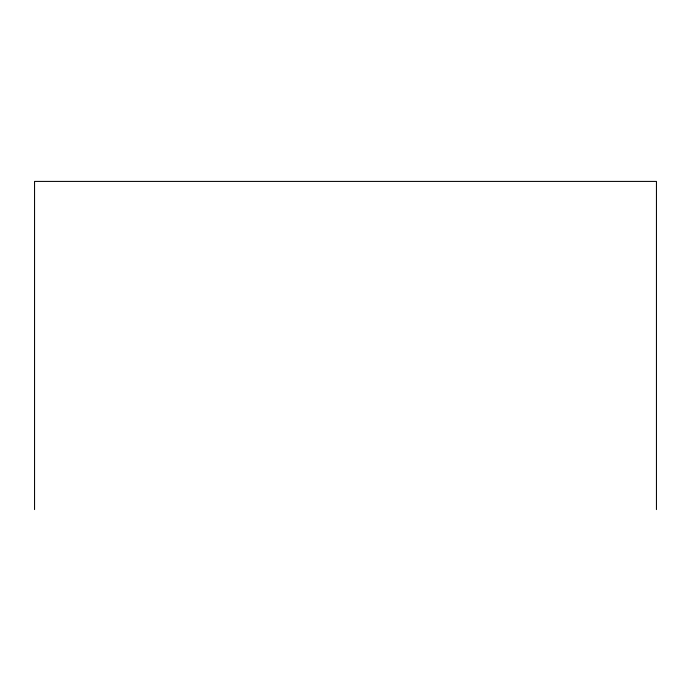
<?xml version="1.0" encoding="UTF-8"?>
<svg xmlns="http://www.w3.org/2000/svg" width="691" height="691" viewBox="0 0 691 691"><rect width="100%" height="100%" fill="white"/><g stroke="black" fill="none" stroke-linecap="round" stroke-linejoin="round"><path stroke-width="1.04" d="M656.45 509.587L656.45 181.413L34.55 181.413L34.55 509.587"/></g></svg>
